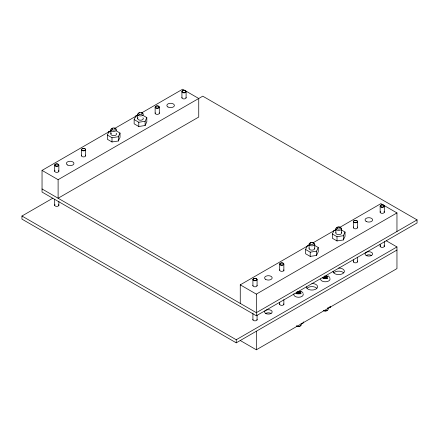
<?xml version="1.0" encoding="UTF-8"?>
<svg xmlns="http://www.w3.org/2000/svg" width="439" height="439" viewBox="0 0 439 439"><rect width="100%" height="100%" fill="white"/><g stroke="black" fill="none" stroke-linecap="round" stroke-linejoin="round"><path stroke-width="0.66" d="M114.431 128.199A2.843 1.641 0 0 1 116.022 130.729L120.034 133.077L120.034 137.33L118.332 140.985L111.994 141.967L107.357 139.289L107.357 135.036L109.053 131.376L111.588 130.987M118.332 140.985L118.332 136.732L120.034 133.077M142.757 115.265L146.818 117.608L146.818 121.861L145.117 125.521L138.784 126.503L134.142 123.825L134.142 119.573L135.843 115.912L138.378 115.517M145.117 125.521L145.117 121.268L146.818 117.608M314.774 245.505L318.253 247.514L318.253 251.766L316.552 255.427L310.214 256.409L305.577 253.731L305.577 249.478L307.273 245.818L309.177 245.522M316.552 255.427L316.552 251.174L318.253 247.514M341.558 230.041L345.038 232.05L345.038 236.303L343.342 239.963L337.004 240.945L332.361 238.267L332.361 234.014L334.063 230.354L335.961 230.058M343.342 239.963L343.342 235.71L345.038 232.05M303.728 321.869L303.157 323.088L301.258 323.384M327.412 308.013L329.947 307.624L330.512 306.406M297.181 291.584L298.52 292.742L299.59 293.362L299.59 292.588L300.929 293.362L300.929 293.751L299.59 293.362L298.52 293.982L297.45 293.362L297.45 292.588L296.111 293.362L296.111 293.751L298.52 292.742L299.859 291.194L300.929 291.814L300.929 292.204L299.859 291.584M327.719 278.282L326.38 277.898L325.304 278.518L324.234 277.898L324.234 277.124L322.895 277.898L322.895 278.282L325.304 277.278L326.643 275.73L327.719 276.351L327.719 276.735L326.643 276.12M42.04 170.398L58.113 179.677L202.758 96.168L417.05 219.884L417.05 222.979L256.332 315.767L42.04 192.052L42.04 170.398L111.462 130.317M115.023 128.259L138.164 114.903M141.133 113.185L182.668 89.205L198.741 98.484L198.741 117.043L58.113 198.236L58.113 179.677M396.96 250.043L236.242 342.832L21.95 219.116L21.95 216.021L52.79 198.214M240.259 303.398L240.259 284.84L309.089 245.099M312.65 243.047L335.791 229.685M339.352 227.627L380.887 203.647L396.96 212.926L396.96 231.485M240.259 284.84L256.332 294.119L396.96 212.926M417.05 219.884L256.332 312.678L42.04 188.957M299.859 291.194L298.52 291.968L298.52 292.742M324.416 275.988L325.304 276.504L326.643 275.73M299.59 292.588L300.929 291.814M324.416 276.504L326.38 277.898L326.38 277.124L327.719 276.351M300.929 293.362L299.859 293.982L298.52 293.208L297.181 293.982L296.111 293.362M21.95 216.021L236.242 339.742L396.96 246.948L396.96 268.602L256.332 349.795L240.259 340.516M134.142 119.573L138.784 122.251L145.117 121.268M107.357 135.036L111.994 137.714L118.332 136.732M332.361 234.014L337.004 236.692L343.342 235.71M305.577 249.478L310.214 252.156L316.552 251.174M386.276 240.781L396.96 246.948M326.38 277.124L327.719 277.898L326.643 278.518L325.304 277.744L323.966 278.518L322.895 277.898M296.555 292.072L297.45 292.588M328.262 275.868L329.821 277.574M301.478 291.337L303.031 293.038M384.312 206.121A2.085 1.202 0 0 1 381.184 207.164A2.085 1.202 0 0 1 381.184 205.079A2.085 1.202 0 0 1 384.312 206.121L384.312 212.278M384.312 241.686L384.312 246.471M380.147 206.121L380.147 212.278M380.147 244.419L380.147 246.471M357.527 221.585L357.527 227.742M357.527 257.15L357.527 261.94M353.357 221.585L353.357 227.742M353.357 259.888L353.357 261.94M341.542 228.763L341.542 232.873M337.004 236.692L337.004 240.945M335.857 228.763L335.857 232.873M329.947 306.406L329.947 307.624M325.304 276.504L325.304 277.278M314.752 244.227L314.752 248.337M310.214 252.156L310.214 256.409M309.072 244.227L309.072 248.337M283.863 264.113A2.085 1.202 0 0 1 280.735 265.156A2.085 1.202 0 0 1 280.735 263.076A2.085 1.202 0 0 1 283.863 264.113L283.863 270.956M283.863 299.678L283.863 304.468M279.692 264.113L279.692 270.27M279.692 302.416L279.692 304.468M257.073 279.583A2.085 1.202 0 0 1 253.951 280.625A2.085 1.202 0 0 1 253.951 278.54A2.085 1.202 0 0 1 257.073 279.583L257.073 285.734M257.073 315.142L257.073 319.932M256.332 294.119L256.332 315.767M256.332 331.236L256.332 349.795M252.908 279.583L252.908 285.734M252.908 313.095L252.908 319.932M236.242 339.742L236.242 342.832M186.092 91.68A2.085 1.202 0 0 1 182.964 92.722A2.085 1.202 0 0 1 182.964 90.637A2.085 1.202 0 0 1 186.092 91.68L186.092 97.837M181.927 91.68L181.927 97.837M159.308 107.149A2.085 1.202 0 0 1 156.18 108.186A2.085 1.202 0 0 1 156.18 106.106A2.085 1.202 0 0 1 159.308 107.149L159.308 113.3M155.137 107.149L155.137 113.3M138.784 122.251L138.784 126.503M137.637 114.321L137.637 118.431M135.843 115.912L135.843 117.125M111.994 137.714L111.994 141.967M110.853 129.785L110.853 133.9M109.053 131.376L109.053 132.594M85.643 149.677A2.085 1.202 0 0 1 82.516 150.714A2.085 1.202 0 0 1 82.516 148.634A2.085 1.202 0 0 1 85.643 149.677L85.643 155.829M81.473 149.677L81.473 155.829M58.853 165.141A2.085 1.202 0 0 1 55.731 166.183A2.085 1.202 0 0 1 55.731 164.098A2.085 1.202 0 0 1 58.853 165.141L58.853 171.298M58.853 201.386L58.853 205.49M54.688 165.141L54.688 171.298M54.688 199.333L54.688 205.49M300.978 323.861A2.843 1.641 0 0 1 300.249 325.979A2.843 1.641 0 0 1 296.512 325.837M300.413 325.453A1.893 1.092 0 0 1 299.008 326.506A1.893 1.092 0 0 1 296.879 326.001M303.097 293.812A4.736 2.733 0 0 1 298.52 297.258A4.736 2.733 0 0 1 293.943 293.812M366.153 255.454A3.786 2.19 0 0 1 371.515 255.454M265.705 313.451A3.786 2.19 0 0 1 271.066 313.451M327.768 308.392A2.843 1.641 0 0 1 327.313 310.373A2.843 1.641 0 0 1 323.883 310.636M327.137 310.269A1.893 1.092 0 0 1 325.551 311.07A1.893 1.092 0 0 1 323.664 310.532M329.881 278.348A4.736 2.733 0 0 1 325.925 281.767A4.736 2.733 0 0 1 320.569 279.056M333.777 272.762A5.68 3.282 0 0 1 343.622 272.762M306.993 288.225A5.68 3.282 0 0 1 316.832 288.225M257.007 319.323A2.085 1.202 0 0 1 254.993 320.838A2.085 1.202 0 0 1 252.979 319.323M283.792 303.859A2.085 1.202 0 0 1 281.778 305.374A2.085 1.202 0 0 1 279.764 303.859M357.247 261.04A2.085 1.202 0 0 1 355.442 262.846A2.085 1.202 0 0 1 353.636 261.04M384.032 245.577A2.085 1.202 0 0 1 382.226 247.382A2.085 1.202 0 0 1 380.421 245.577M58.579 204.596A2.085 1.202 0 0 1 56.774 206.396A2.085 1.202 0 0 1 54.968 204.596M311.915 283.49A5.68 3.282 0 0 1 317.595 286.771A5.68 3.282 0 0 1 311.915 290.053A5.68 3.282 0 0 1 306.23 286.771M338.699 268.026A5.68 3.282 0 0 1 344.385 271.307A5.68 3.282 0 0 1 338.699 274.589A5.68 3.282 0 0 1 333.02 271.307M341.443 232.604A2.843 1.641 0 0 1 338.699 234.673A2.843 1.641 0 0 1 335.956 232.604M116.154 133.237A2.843 1.641 0 0 1 113.696 135.695A2.843 1.641 0 0 1 111.232 133.237M186.021 97.403A2.085 1.202 0 0 1 184.007 98.918A2.085 1.202 0 0 1 181.993 97.403M159.236 112.867A2.085 1.202 0 0 1 157.222 114.381A2.085 1.202 0 0 1 155.208 112.867M85.364 155.104A2.085 1.202 0 0 1 83.558 156.91A2.085 1.202 0 0 1 81.753 155.104M58.579 170.568A2.085 1.202 0 0 1 56.774 172.373A2.085 1.202 0 0 1 54.968 170.568M384.032 211.554A2.085 1.202 0 0 1 382.226 213.354A2.085 1.202 0 0 1 380.421 211.554M357.247 227.018A2.085 1.202 0 0 1 355.442 228.823A2.085 1.202 0 0 1 353.636 227.018M283.792 269.837A2.085 1.202 0 0 1 281.778 271.351A2.085 1.202 0 0 1 279.764 269.837M257.007 285.301A2.085 1.202 0 0 1 254.993 286.815A2.085 1.202 0 0 1 252.979 285.301M116.022 130.729A2.843 1.641 0 0 1 111.369 130.729A2.843 1.641 0 0 1 112.96 128.199M312.65 242.641A2.843 1.641 0 0 1 314.242 245.171A2.843 1.641 0 0 1 309.588 245.171A2.843 1.641 0 0 1 311.18 242.641M142.938 117.773A2.843 1.641 0 0 1 140.48 120.231A2.843 1.641 0 0 1 138.022 117.773M141.215 112.735A2.843 1.641 0 0 1 142.807 115.259A2.843 1.641 0 0 1 138.153 115.259A2.843 1.641 0 0 1 139.745 112.735M314.659 248.073A2.843 1.641 0 0 1 311.915 250.137A2.843 1.641 0 0 1 309.171 248.073M266.489 313.797A3.786 2.19 0 0 0 272.175 311.904A3.786 2.19 0 0 0 266.489 310.011A3.786 2.19 0 0 0 266.489 313.797M366.938 255.805A3.786 2.19 0 0 0 372.623 253.912A3.786 2.19 0 0 0 366.938 252.013A3.786 2.19 0 0 0 366.938 255.805M336.691 229.921A2.843 1.641 0 0 0 341.443 229.185A2.843 1.641 0 0 0 337.964 227.177A2.843 1.641 0 0 0 336.691 229.921M337.361 228.763A1.893 1.092 0 0 0 340.527 228.269A1.893 1.092 0 0 0 338.211 226.93A1.893 1.092 0 0 0 337.361 228.763M67.485 164.987A3.786 2.19 0 0 0 73.823 164.005A3.786 2.19 0 0 0 69.186 161.327A3.786 2.19 0 0 0 67.485 164.987M167.934 106.99A3.786 2.19 0 0 0 174.272 106.013A3.786 2.19 0 0 0 169.635 103.335A3.786 2.19 0 0 0 167.934 106.99M265.705 279.429A3.786 2.19 0 0 0 272.043 278.447A3.786 2.19 0 0 0 267.406 275.769A3.786 2.19 0 0 0 265.705 279.429M366.153 221.432A3.786 2.19 0 0 0 372.491 220.455A3.786 2.19 0 0 0 367.855 217.771A3.786 2.19 0 0 0 366.153 221.432M112.357 129.785A1.893 1.092 0 0 0 115.523 129.296A1.893 1.092 0 0 0 113.202 127.958A1.893 1.092 0 0 0 112.357 129.785M310.576 244.227A1.893 1.092 0 0 0 313.742 243.738A1.893 1.092 0 0 0 311.421 242.399A1.893 1.092 0 0 0 310.576 244.227M139.141 114.321A1.893 1.092 0 0 0 142.307 113.833A1.893 1.092 0 0 0 139.992 112.494A1.893 1.092 0 0 0 139.141 114.321M82.614 150.467A1.893 1.092 0 0 0 85.451 149.518A1.893 1.092 0 0 0 82.614 148.574A1.893 1.092 0 0 0 82.614 150.467M155.883 107.764A1.893 1.092 0 0 0 159.05 107.275A1.893 1.092 0 0 0 156.734 105.936A1.893 1.092 0 0 0 155.883 107.764M55.824 165.931A1.893 1.092 0 0 0 58.667 164.987A1.893 1.092 0 0 0 55.824 164.038A1.893 1.092 0 0 0 55.824 165.931M183.063 92.475A1.893 1.092 0 0 0 185.9 91.526A1.893 1.092 0 0 0 183.063 90.582A1.893 1.092 0 0 0 183.063 92.475M254.044 280.373A1.893 1.092 0 0 0 256.886 279.429A1.893 1.092 0 0 0 254.044 278.48A1.893 1.092 0 0 0 254.044 280.373M280.834 264.909A1.893 1.092 0 0 0 283.671 263.96A1.893 1.092 0 0 0 280.834 263.016A1.893 1.092 0 0 0 280.834 264.909M354.492 222.381A1.893 1.092 0 0 0 357.335 221.432A1.893 1.092 0 0 0 354.492 220.488A1.893 1.092 0 0 0 354.492 222.381M353.966 222.436A2.085 1.202 0 0 0 357.456 221.898A2.085 1.202 0 0 0 354.904 220.427A2.085 1.202 0 0 0 353.966 222.436M381.282 206.917A1.893 1.092 0 0 0 384.12 205.968A1.893 1.092 0 0 0 381.282 205.018A1.893 1.092 0 0 0 381.282 206.917"/></g></svg>
